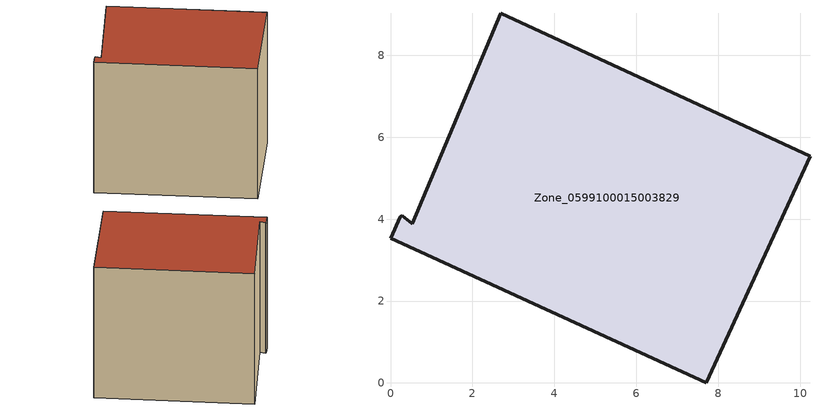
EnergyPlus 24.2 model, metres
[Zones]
Zone_0599100015003829
 floor ground (C_G): 0.29,4.08 0.53,3.89 2.7,9.03 10.24,5.53 7.7,0 0,3.54 0.24,4.06 z0.78
 wall outside (C_F): 0,3.54 7.7,0 10.24,5.53 2.7,9.03 0.53,3.89 0.29,4.08 0.24,4.06 0,3.54 z0.78:8.41
 roof outside (C_R): 0.53,3.89 0.29,4.08 0.24,4.06 0,3.54 7.7,0 10.24,5.53 2.7,9.03 z8.41
[BUILDING]
Pand.0599100015003829: North Axis=0; Terrain=City; Loads Convergence Tolerance Value=0.04; Temperature Convergence Tolerance Value=0.4; Solar Distribution=FullExterior; Maximum Number of Warmup Days=25; Minimum Number of Warmup Days=1
[Site:Location]
Rotterdam.The.Hague.AP_ZH_NLD Design_Conditions: Latitude=51.96; Longitude=4.45; Time Zone=1; Elevation=-4.5
[SITE:GROUNDTEMPERATURE:BUILDINGSURFACE]
18, 18, 18, 18, 18, 18, 18, 18, 18, 18, 18, 18
[MATERIAL] Thermal Absorptance=0.9; Solar Absorptance=0.7; Visible Absorptance=0.7
Name | Roughness | Thickness | Conductivity | Density | Specific Heat
G.TI.1965-1974 | MediumSmooth | 0.15 | 0.882353 | 540 | 1210
F.TI.1965-1974 | Rough | 0.3 | 0.697674 | 1920 | 840
R.TI.1965-1974 | MediumRough | 0.2 | 0.232558 | 1500 | 1000
[CONSTRUCTION]
C_G: G.TI.1965-1974
C_F: F.TI.1965-1974
C_R: R.TI.1965-1974
[ZONE]
Zone_0599100015003829: Type=1; Multiplier=1; Ceiling Height=Autocalculate; Volume=Autocalculate; Floor Area=autocalculate; Part of Total Floor Area=Yes
[ZONEINFILTRATION:DESIGNFLOWRATE]
Infil_Zone_0599100015003829: Zone or ZoneList or Space or SpaceList=Zone_0599100015003829; Schedule=AlwaysOn; Design Flow Rate Calculation Method=Flow/Area; Flow Rate per Floor Area=0.003; Constant Term Coefficient=1; Temperature Term Coefficient=0; Velocity Term Coefficient=0; Velocity Squared Term Coefficient=0
[HVACTEMPLATE:ZONE:IDEALLOADSAIRSYSTEM]
Zone_0599100015003829: Maximum Heating Supply Air Temperature=50; Minimum Cooling Supply Air Temperature=13; Maximum Heating Supply Air Humidity Ratio=0.0156; Minimum Cooling Supply Air Humidity Ratio=0.0077; Heating Limit=NoLimit; Cooling Limit=NoLimit; Dehumidification Control Type=ConstantSensibleHeatRatio; Cooling Sensible Heat Ratio=0.7; Dehumidification Setpoint=60; Humidification Control Type=None; Humidification Setpoint=30; Outdoor Air Method=None; Outdoor Air Flow Rate per Person=0.00944; Outdoor Air Flow Rate per Zone Floor Area=0; Outdoor Air Flow Rate per Zone=0; Demand Controlled Ventilation Type=None; Outdoor Air Economizer Type=NoEconomizer; Heat Recovery Type=None; Sensible Heat Recovery Effectiveness=0.7; Latent Heat Recovery Effectiveness=0.65
[ZONECONTROL:THERMOSTAT]
ThermostatControl_Zone_0599100015003829: Zone or ZoneList=Zone_0599100015003829; Control Type Schedule=DualSetpointControlType; Control 1=Thermostat_Zone_0599100015003829; Temperature Difference Between Cutout And Setpoint=0
[THERMOSTATSETPOINT:DUALSETPOINT]
Thermostat_Zone_0599100015003829: Heating Setpoint Temperature Schedule=HeatingSetpoint_Zone_0599100015003829; Cooling Setpoint Temperature Schedule=CoolingSetpoint_Zone_0599100015003829
[SCHEDULE:COMPACT]
HeatingSetpoint_Zone_0599100015003829: Through: 12/31, For: AllDays, Until: 24:00, 21
CoolingSetpoint_Zone_0599100015003829: Through: 12/31, For: AllDays, Until: 24:00, 24
DualSetpointControlType: Through: 12/31, For: AllDays, Until: 24:00, 4
AlwaysOn: Through: 12/31, For: AllDays, Until: 24:00, 1
